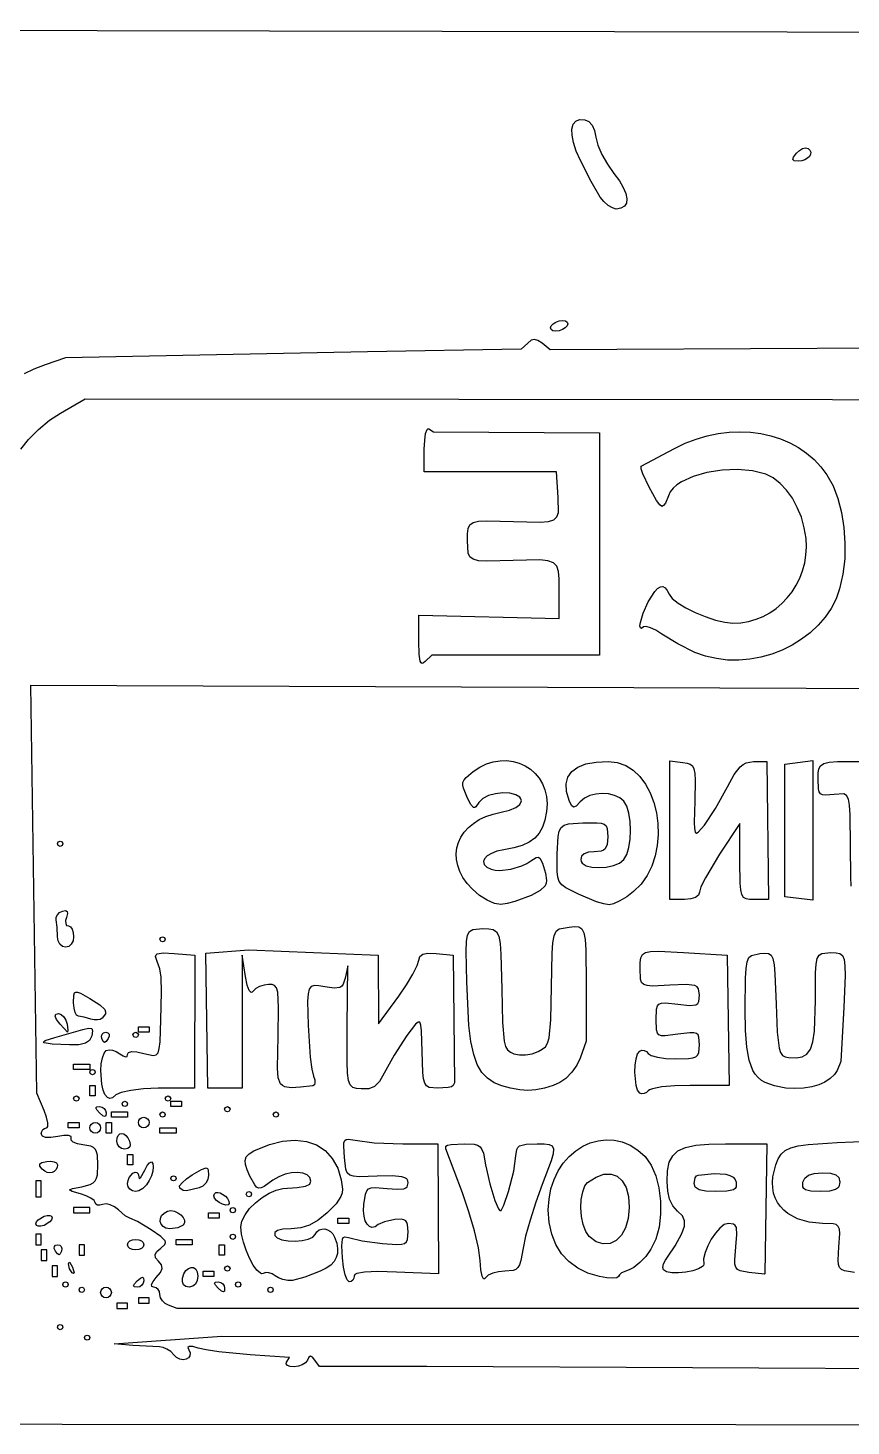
# Model space of a CAD drawing. Extents: x 73.9 to 125.1, y 101.6 to 117.
# Drawn here: x 88.13 to 97.07, y 101.81 to 117 of the extents above; entities that cross this region are included whole.
import ezdxf

# ---------------------------------------------------------------- set-up
doc = ezdxf.new("R2010")
doc.units = 0
doc.layers.add('LAYER_1', color=7, linetype='CONTINUOUS')

msp = doc.modelspace()

# ---------------------------------------------------------------- linework, layer by layer
at = {"layer": 'LAYER_1'}
for points in [[(73.903, 116.996), (98.242, 116.951)], [(99.595, 113.527), (93.799, 113.5), (93.712, 113.571), (93.667, 113.602), (93.629, 113.613), (93.594, 113.603), (93.556, 113.573), (93.486, 113.505), (91.819, 113.478), (88.54, 113.412), (88.318, 113.336), (88.196, 113.29), (88.091, 113.24)], [(88.055, 112.42), (88.139, 112.524), (88.247, 112.633), (88.367, 112.734), (88.484, 112.813), (88.752, 112.968), (109.034, 112.948)], [(107.658, 103.087), (89.75, 103.087), (89.657, 103.122), (89.621, 103.142), (89.592, 103.17), (89.572, 103.203), (89.564, 103.237), (89.559, 103.269), (89.545, 103.294), (89.523, 103.311), (89.497, 103.318), (89.476, 103.325), (89.474, 103.346), (89.491, 103.379), (89.525, 103.422), (89.569, 103.477), (89.587, 103.52), (89.58, 103.559), (89.549, 103.599), (89.518, 103.638), (89.511, 103.671), (89.529, 103.704), (89.573, 103.742), (89.618, 103.783), (89.625, 103.802), (89.62, 103.822), (89.574, 103.87), (89.471, 103.94), (89.321, 104.03), (89.239, 104.068), (89.188, 104.094), (89.114, 104.158), (89.072, 104.19), (89.026, 104.212), (88.98, 104.222), (88.942, 104.217), (88.911, 104.209), (88.885, 104.21), (88.868, 104.219), (88.862, 104.236), (88.849, 104.259), (88.815, 104.284), (88.763, 104.309), (88.701, 104.33), (88.61, 104.357), (88.582, 104.374), (88.616, 104.389), (88.715, 104.409), (88.808, 104.434), (88.839, 104.451), (88.861, 104.472), (88.876, 104.501), (88.885, 104.538), (88.891, 104.645), (88.886, 104.752), (88.877, 104.788), (88.864, 104.815), (88.843, 104.835), (88.814, 104.849), (88.729, 104.865), (88.669, 104.876), (88.624, 104.893), (88.6, 104.914), (88.6, 104.936), (88.6, 104.955), (88.573, 104.964), (88.523, 104.964), (88.455, 104.954), (88.379, 104.943), (88.323, 104.945), (88.288, 104.958), (88.276, 104.984), (88.281, 105.009), (88.293, 105.029), (88.31, 105.043), (88.332, 105.048), (88.341, 105.052), (88.347, 105.063), (88.348, 105.104), (88.334, 105.164), (88.308, 105.237), (88.228, 105.425), (88.164, 109.856), (109.667, 109.775)], [(97.068, 107.672), (97.062, 107.775), (97.06, 108.113), (97.057, 108.45), (97.05, 108.552), (97.038, 108.62), (97.017, 108.659), (96.986, 108.676), (96.884, 108.671), (96.787, 108.661), (96.756, 108.665), (96.734, 108.677), (96.72, 108.699), (96.713, 108.732), (96.708, 108.837), (96.709, 108.901), (96.716, 108.948), (96.735, 108.982), (96.771, 109.005), (96.83, 109.019), (96.918, 109.026), (97.206, 109.029)], [(97.102, 103.478), (96.995, 103.495), (96.962, 103.509), (96.941, 103.531), (96.929, 103.564), (96.926, 103.61), (96.934, 103.755), (96.943, 103.902), (96.939, 103.948), (96.927, 103.978), (96.905, 103.997), (96.871, 104.006), (96.758, 104.011), (96.611, 104.024), (96.484, 104.06), (96.379, 104.118), (96.336, 104.154), (96.299, 104.194), (96.268, 104.239), (96.244, 104.288), (96.226, 104.34), (96.216, 104.396), (96.213, 104.455), (96.218, 104.517), (96.25, 104.648), (96.276, 104.712), (96.308, 104.762), (96.352, 104.801), (96.411, 104.83), (96.492, 104.852), (96.6, 104.867), (96.916, 104.888), (97.271, 104.904)], [(103.998, 102.4), (92.463, 102.456), (91.297, 102.456), (91.246, 102.526), (91.22, 102.557), (91.199, 102.567), (91.182, 102.556), (91.165, 102.524), (91.145, 102.496), (91.11, 102.473), (91.067, 102.458), (91.02, 102.452), (90.978, 102.456), (90.948, 102.467), (90.933, 102.484), (90.937, 102.504), (90.969, 102.555), (90.545, 102.584), (90.204, 102.617), (90.068, 102.637), (89.98, 102.657), (89.92, 102.673), (89.883, 102.675), (89.869, 102.664), (89.878, 102.638), (89.893, 102.603), (89.89, 102.573), (89.874, 102.55), (89.848, 102.535), (89.815, 102.53), (89.779, 102.536), (89.744, 102.553), (89.714, 102.583), (89.681, 102.618), (89.641, 102.646), (89.6, 102.664), (89.561, 102.669), (89.272, 102.684), (89.067, 102.702), (90.238, 102.784), (106.985, 102.783)], [(125.064, 101.809), (73.874, 101.835)]]:
    msp.add_lwpolyline(points, dxfattribs=at)
for points in [[(94.343, 115.159), (94.245, 115.329), (94.128, 115.557), (94.083, 115.659), (94.053, 115.751), (94.038, 115.831), (94.037, 115.897), (94.05, 115.949), (94.078, 115.984), (94.12, 116.001), (94.176, 115.999), (94.22, 115.98), (94.256, 115.94), (94.282, 115.882), (94.297, 115.808), (94.318, 115.723), (94.362, 115.621), (94.422, 115.515), (94.492, 115.416), (94.551, 115.336), (94.594, 115.262), (94.621, 115.197), (94.632, 115.14), (94.627, 115.094), (94.606, 115.059), (94.569, 115.037), (94.516, 115.029), (94.475, 115.04), (94.428, 115.067), (94.383, 115.109)], [(96.474, 115.634), (96.506, 115.665), (96.54, 115.686), (96.573, 115.694), (96.599, 115.688), (96.62, 115.669), (96.629, 115.647), (96.627, 115.624), (96.615, 115.601), (96.594, 115.581), (96.566, 115.564), (96.532, 115.553), (96.493, 115.549), (96.45, 115.552), (96.433, 115.565), (96.441, 115.592)], [(93.81, 113.76), (93.831, 113.782), (93.861, 113.801), (93.897, 113.813), (93.934, 113.818), (93.965, 113.813), (93.985, 113.801), (93.993, 113.782), (93.985, 113.76), (93.964, 113.738), (93.934, 113.719), (93.898, 113.707), (93.861, 113.702), (93.83, 113.707), (93.81, 113.719), (93.803, 113.738)], [(92.375, 110.33), (92.375, 110.616), (93.898, 110.581), (93.898, 110.905), (93.897, 111.012), (93.89, 111.093), (93.871, 111.15), (93.835, 111.187), (93.776, 111.208), (93.688, 111.217), (93.4, 111.211), (93.112, 111.204), (93.023, 111.209), (92.964, 111.224), (92.928, 111.25), (92.91, 111.29), (92.902, 111.424), (92.903, 111.5), (92.91, 111.557), (92.928, 111.597), (92.965, 111.623), (93.024, 111.638), (93.113, 111.643), (93.403, 111.636), (93.693, 111.629), (93.781, 111.636), (93.839, 111.654), (93.874, 111.686), (93.889, 111.734), (93.886, 111.895), (93.868, 112.174), (92.434, 112.174), (92.434, 112.422), (92.438, 112.516), (92.448, 112.589), (92.464, 112.633), (92.474, 112.641), (92.484, 112.64), (92.533, 112.61), (94.337, 112.597), (94.337, 110.183), (92.516, 110.183), (92.445, 110.114), (92.427, 110.099), (92.411, 110.094), (92.399, 110.1), (92.39, 110.119), (92.378, 110.195)], [(95.372, 110.213), (95.187, 110.306), (95.014, 110.411), (94.948, 110.453), (94.888, 110.481), (94.841, 110.494), (94.813, 110.489), (94.792, 110.474), (94.779, 110.479), (94.775, 110.5), (94.779, 110.536), (94.81, 110.639), (94.865, 110.763), (94.935, 110.874), (94.966, 110.907), (94.996, 110.925), (95.023, 110.927), (95.047, 110.915), (95.07, 110.887), (95.091, 110.844), (95.125, 110.798), (95.188, 110.748), (95.274, 110.696), (95.375, 110.646), (95.484, 110.601), (95.594, 110.564), (95.696, 110.54), (95.784, 110.531), (95.87, 110.535), (95.954, 110.549), (96.035, 110.572), (96.112, 110.604), (96.185, 110.644), (96.253, 110.691), (96.316, 110.745), (96.374, 110.806), (96.426, 110.872), (96.471, 110.943), (96.509, 111.02), (96.54, 111.1), (96.563, 111.184), (96.577, 111.27), (96.582, 111.36), (96.578, 111.451), (96.559, 111.567), (96.527, 111.68), (96.483, 111.788), (96.429, 111.887), (96.366, 111.975), (96.296, 112.049), (96.221, 112.108), (96.141, 112.149), (95.996, 112.186), (95.834, 112.201), (95.666, 112.193), (95.502, 112.167), (95.352, 112.124), (95.226, 112.066), (95.175, 112.032), (95.134, 111.995), (95.104, 111.956), (95.086, 111.915), (95.052, 111.833), (95.032, 111.808), (95.014, 111.799), (94.991, 111.816), (94.956, 111.863), (94.874, 112.006), (94.805, 112.154), (94.788, 112.207), (94.789, 112.234), (95.149, 112.429), (95.266, 112.484), (95.385, 112.53), (95.505, 112.564), (95.624, 112.589), (95.743, 112.604), (95.86, 112.609), (95.975, 112.604), (96.088, 112.59), (96.196, 112.566), (96.301, 112.533), (96.401, 112.49), (96.495, 112.439), (96.583, 112.378), (96.665, 112.308), (96.739, 112.23), (96.805, 112.142), (96.871, 112.023), (96.924, 111.885), (96.964, 111.731), (96.989, 111.568), (97, 111.398), (96.997, 111.228), (96.977, 111.061), (96.942, 110.902), (96.903, 110.793), (96.851, 110.691), (96.786, 110.596), (96.71, 110.507), (96.624, 110.427), (96.529, 110.355), (96.427, 110.292), (96.319, 110.238), (96.205, 110.195), (96.088, 110.161), (95.968, 110.139), (95.847, 110.129), (95.725, 110.13), (95.605, 110.145), (95.487, 110.172)], [(93.593, 107.574), (93.417, 107.506), (93.332, 107.484), (93.264, 107.475), (93.197, 107.487), (93.117, 107.522), (93.034, 107.574), (92.956, 107.64), (92.9, 107.703), (92.854, 107.767), (92.82, 107.832), (92.797, 107.897), (92.784, 107.962), (92.781, 108.026), (92.788, 108.089), (92.805, 108.149), (92.832, 108.207), (92.868, 108.261), (92.914, 108.311), (92.968, 108.356), (93.03, 108.396), (93.102, 108.43), (93.181, 108.457), (93.268, 108.477), (93.359, 108.499), (93.429, 108.527), (93.472, 108.562), (93.488, 108.599), (93.483, 108.621), (93.471, 108.64), (93.426, 108.667), (93.361, 108.683), (93.285, 108.686), (93.205, 108.677), (93.13, 108.657), (93.068, 108.626), (93.027, 108.583), (92.995, 108.536), (92.981, 108.527), (92.967, 108.528), (92.937, 108.564), (92.895, 108.646), (92.858, 108.738), (92.852, 108.772), (92.854, 108.801), (92.866, 108.828), (92.888, 108.855), (92.963, 108.918), (93.036, 108.965), (93.109, 109.001), (93.183, 109.024), (93.257, 109.036), (93.329, 109.037), (93.399, 109.028), (93.465, 109.009), (93.528, 108.981), (93.585, 108.944), (93.636, 108.899), (93.68, 108.846), (93.716, 108.786), (93.743, 108.719), (93.76, 108.646), (93.766, 108.567), (93.761, 108.483), (93.743, 108.392), (93.717, 108.314), (93.681, 108.249), (93.633, 108.196), (93.573, 108.152), (93.498, 108.117), (93.407, 108.09), (93.299, 108.069), (93.223, 108.052), (93.162, 108.029), (93.117, 108.002), (93.088, 107.972), (93.077, 107.941), (93.084, 107.91), (93.112, 107.881), (93.16, 107.857), (93.202, 107.847), (93.254, 107.844), (93.373, 107.859), (93.494, 107.896), (93.547, 107.921), (93.592, 107.95), (93.648, 107.985), (93.669, 107.987), (93.687, 107.979), (93.718, 107.925), (93.75, 107.815), (93.762, 107.736), (93.758, 107.705), (93.745, 107.678), (93.692, 107.628)], [(96.65, 109.037), (96.65, 107.522), (96.348, 107.558), (96.348, 109)], [(94.706, 107.615), (94.631, 107.559), (94.556, 107.514), (94.489, 107.483), (94.439, 107.472), (94.383, 107.481), (94.302, 107.505), (94.106, 107.585), (93.969, 107.656), (93.927, 107.688), (93.899, 107.725), (93.883, 107.772), (93.876, 107.834), (93.877, 108.024), (93.887, 108.212), (93.899, 108.271), (93.919, 108.31), (93.952, 108.335), (94, 108.349), (94.156, 108.36), (94.306, 108.362), (94.354, 108.357), (94.387, 108.346), (94.408, 108.328), (94.419, 108.3), (94.425, 108.209), (94.419, 108.128), (94.397, 108.079), (94.378, 108.064), (94.352, 108.055), (94.278, 108.048), (94.217, 108.043), (94.171, 108.025), (94.142, 107.998), (94.132, 107.962), (94.136, 107.941), (94.148, 107.924), (94.191, 107.896), (94.254, 107.88), (94.329, 107.875), (94.409, 107.88), (94.486, 107.897), (94.553, 107.924), (94.601, 107.963), (94.632, 108.018), (94.655, 108.094), (94.668, 108.183), (94.673, 108.279), (94.668, 108.376), (94.655, 108.465), (94.632, 108.541), (94.601, 108.596), (94.557, 108.633), (94.5, 108.66), (94.435, 108.675), (94.365, 108.68), (94.295, 108.674), (94.229, 108.657), (94.172, 108.629), (94.127, 108.591), (94.084, 108.544), (94.055, 108.531), (94.032, 108.551), (94.007, 108.605), (93.978, 108.702), (93.974, 108.786), (93.993, 108.859), (94.036, 108.919), (94.101, 108.967), (94.189, 109.001), (94.299, 109.022), (94.43, 109.029), (94.529, 109.018), (94.62, 108.985), (94.701, 108.932), (94.773, 108.864), (94.834, 108.781), (94.885, 108.686), (94.924, 108.581), (94.953, 108.47), (94.969, 108.354), (94.972, 108.235), (94.963, 108.117), (94.94, 108.002), (94.904, 107.892), (94.853, 107.789), (94.787, 107.696)], [(96.153, 109.029), (96.171, 107.529), (96.015, 107.529), (95.964, 107.53), (95.926, 107.536), (95.898, 107.552), (95.879, 107.582), (95.868, 107.632), (95.862, 107.705), (95.859, 107.941), (95.859, 108.353), (95.64, 108.021), (95.485, 107.763), (95.437, 107.666), (95.42, 107.609), (95.409, 107.576), (95.376, 107.551), (95.326, 107.535), (95.259, 107.529), (95.098, 107.529), (95.098, 109.034), (95.24, 109.017), (95.286, 109.01), (95.32, 108.999), (95.345, 108.979), (95.361, 108.947), (95.371, 108.896), (95.374, 108.824), (95.371, 108.597), (95.365, 108.365), (95.368, 108.299), (95.375, 108.261), (95.387, 108.249), (95.408, 108.26), (95.474, 108.337), (95.596, 108.519), (95.725, 108.753), (95.797, 108.886), (95.862, 108.97), (95.894, 108.996), (95.928, 109.014), (96.006, 109.027)], [(88.51, 108.135), (88.502, 108.115), (88.481, 108.106), (88.461, 108.115), (88.452, 108.135), (88.461, 108.155), (88.481, 108.164), (88.502, 108.155)], [(88.628, 107.125), (88.621, 107.08), (88.602, 107.044), (88.574, 107.019), (88.54, 107.01), (88.505, 107.019), (88.478, 107.044), (88.459, 107.08), (88.452, 107.125), (88.448, 107.227), (88.437, 107.308), (88.438, 107.336), (88.451, 107.364), (88.474, 107.387), (88.505, 107.403), (88.54, 107.409), (88.559, 107.4), (88.562, 107.376), (88.551, 107.335), (88.541, 107.299), (88.542, 107.269), (88.552, 107.248), (88.571, 107.241), (88.593, 107.232), (88.611, 107.207), (88.623, 107.17)], [(93.906, 105.54), (93.831, 105.507), (93.74, 105.481), (93.645, 105.462), (93.558, 105.455), (93.47, 105.461), (93.371, 105.479), (93.276, 105.506), (93.194, 105.539), (93.12, 105.587), (93.058, 105.651), (93.009, 105.735), (92.97, 105.845), (92.94, 105.985), (92.919, 106.161), (92.894, 106.635), (92.888, 106.969), (92.892, 107.071), (92.904, 107.14), (92.926, 107.182), (92.96, 107.203), (93.071, 107.212), (93.135, 107.211), (93.183, 107.202), (93.218, 107.177), (93.242, 107.13), (93.257, 107.052), (93.265, 106.935), (93.274, 106.555), (93.282, 106.194), (93.3, 105.991), (93.316, 105.933), (93.338, 105.895), (93.368, 105.871), (93.406, 105.853), (93.466, 105.84), (93.534, 105.84), (93.604, 105.853), (93.67, 105.878), (93.714, 105.902), (93.748, 105.93), (93.773, 105.969), (93.791, 106.026), (93.809, 106.223), (93.815, 106.579), (93.821, 106.945), (93.829, 107.058), (93.843, 107.135), (93.865, 107.183), (93.898, 107.21), (94.005, 107.23), (94.066, 107.235), (94.112, 107.231), (94.145, 107.21), (94.167, 107.167), (94.181, 107.093), (94.187, 106.982), (94.19, 106.618), (94.19, 105.989), (94.126, 105.806), (94.088, 105.728), (94.034, 105.652), (93.971, 105.586)], [(89.623, 107.097), (89.614, 107.076), (89.594, 107.068), (89.573, 107.076), (89.564, 107.097), (89.573, 107.117), (89.594, 107.125), (89.614, 107.117)], [(89.084, 105.406), (89.048, 105.376), (89.02, 105.367), (88.994, 105.378), (88.968, 105.409), (88.947, 105.458), (88.932, 105.522), (88.923, 105.671), (88.928, 105.744), (88.94, 105.808), (88.958, 105.858), (88.981, 105.887), (89.012, 105.896), (89.05, 105.892), (89.09, 105.878), (89.128, 105.854), (89.164, 105.829), (89.191, 105.819), (89.207, 105.824), (89.213, 105.845), (89.224, 105.868), (89.258, 105.878), (89.312, 105.874), (89.389, 105.856), (89.491, 105.834), (89.522, 105.841), (89.544, 105.865), (89.557, 105.91), (89.566, 105.982), (89.574, 106.221), (89.58, 106.522), (89.578, 106.686), (89.564, 106.776), (89.534, 106.855), (89.518, 106.91), (89.522, 106.928), (89.536, 106.939), (89.599, 106.948), (89.718, 106.942), (89.945, 106.923), (89.94, 105.481), (89.546, 105.478), (89.387, 105.471), (89.247, 105.455), (89.142, 105.433)], [(92.763, 105.539), (92.749, 105.507), (92.731, 105.495), (92.692, 105.486), (92.576, 105.478), (92.486, 105.487), (92.457, 105.503), (92.438, 105.533), (92.425, 105.581), (92.418, 105.651), (92.411, 105.877), (92.405, 106.103), (92.398, 106.165), (92.385, 106.196), (92.366, 106.198), (92.337, 106.173), (92.245, 106.05), (92.106, 105.839), (91.997, 105.643), (91.946, 105.553), (91.894, 105.499), (91.832, 105.473), (91.75, 105.471), (91.698, 105.476), (91.659, 105.488), (91.631, 105.515), (91.613, 105.564), (91.602, 105.644), (91.597, 105.762), (91.598, 106.146), (91.603, 106.808), (91.575, 106.676), (91.554, 106.609), (91.538, 106.588), (91.518, 106.574), (91.455, 106.566), (91.353, 106.581), (91.289, 106.592), (91.241, 106.594), (91.207, 106.584), (91.185, 106.556), (91.172, 106.504), (91.167, 106.425), (91.172, 106.164), (91.195, 105.815), (91.212, 105.686), (91.23, 105.611), (91.244, 105.571), (91.247, 105.538), (91.241, 105.514), (91.225, 105.504), (91.09, 105.489), (90.989, 105.483), (90.919, 105.494), (90.894, 105.507), (90.874, 105.528), (90.849, 105.593), (90.84, 105.696), (90.846, 106.044), (90.852, 106.356), (90.843, 106.524), (90.829, 106.568), (90.809, 106.593), (90.781, 106.604), (90.744, 106.606), (90.694, 106.6), (90.646, 106.585), (90.606, 106.562), (90.578, 106.534), (90.567, 106.522), (90.555, 106.519), (90.533, 106.541), (90.512, 106.599), (90.493, 106.693), (90.456, 106.923), (90.457, 105.481), (90.083, 105.481), (90.062, 106.947), (90.531, 106.981), (91.933, 106.923), (91.936, 106.18), (92.156, 106.48), (92.241, 106.603), (92.311, 106.718), (92.358, 106.811), (92.375, 106.87), (92.385, 106.911), (92.417, 106.936), (92.474, 106.945), (92.562, 106.942), (92.748, 106.923)], [(94.863, 105.451), (94.845, 105.431), (94.821, 105.42), (94.796, 105.418), (94.772, 105.426), (94.749, 105.456), (94.732, 105.509), (94.719, 105.654), (94.722, 105.73), (94.732, 105.799), (94.749, 105.852), (94.772, 105.883), (94.796, 105.891), (94.821, 105.889), (94.845, 105.877), (94.863, 105.857), (94.898, 105.834), (94.966, 105.816), (95.056, 105.803), (95.16, 105.798), (95.303, 105.802), (95.349, 105.809), (95.381, 105.821), (95.402, 105.84), (95.413, 105.867), (95.42, 105.95), (95.415, 106.034), (95.405, 106.059), (95.387, 106.075), (95.358, 106.082), (95.317, 106.082), (95.186, 106.065), (95.05, 106.047), (95.009, 106.047), (94.981, 106.057), (94.964, 106.078), (94.955, 106.112), (94.952, 106.225), (94.955, 106.338), (94.964, 106.372), (94.981, 106.393), (95.009, 106.404), (95.051, 106.406), (95.186, 106.391), (95.312, 106.378), (95.383, 106.386), (95.402, 106.399), (95.413, 106.42), (95.42, 106.489), (95.412, 106.558), (95.397, 106.58), (95.371, 106.595), (95.275, 106.605), (95.098, 106.597), (94.912, 106.589), (94.854, 106.593), (94.816, 106.605), (94.793, 106.628), (94.781, 106.663), (94.776, 106.779), (94.777, 106.846), (94.783, 106.896), (94.801, 106.93), (94.835, 106.952), (94.891, 106.963), (94.976, 106.966), (95.249, 106.952), (95.723, 106.923), (95.742, 105.51), (95.321, 105.51), (95.155, 105.505), (95.013, 105.493), (94.911, 105.474), (94.879, 105.463)], [(96.718, 105.515), (96.641, 105.494), (96.549, 105.481), (96.451, 105.476), (96.36, 105.481), (96.235, 105.504), (96.134, 105.54), (96.093, 105.564), (96.057, 105.595), (96.026, 105.631), (96, 105.673), (95.96, 105.782), (95.935, 105.924), (95.922, 106.106), (95.918, 106.334), (95.92, 106.675), (95.926, 106.78), (95.938, 106.852), (95.957, 106.897), (95.985, 106.922), (96.077, 106.942), (96.129, 106.946), (96.169, 106.943), (96.198, 106.925), (96.218, 106.887), (96.231, 106.82), (96.24, 106.72), (96.252, 106.393), (96.265, 106.087), (96.285, 105.914), (96.301, 105.866), (96.322, 105.836), (96.35, 105.82), (96.386, 105.813), (96.47, 105.808), (96.536, 105.818), (96.587, 105.849), (96.625, 105.903), (96.651, 105.984), (96.668, 106.097), (96.679, 106.431), (96.681, 106.732), (96.688, 106.825), (96.7, 106.887), (96.72, 106.925), (96.75, 106.944), (96.848, 106.952), (96.903, 106.951), (96.945, 106.943), (96.974, 106.921), (96.992, 106.878), (97, 106.808), (97.001, 106.703), (96.987, 106.361), (96.957, 105.77), (96.915, 105.672), (96.887, 105.629), (96.84, 105.585), (96.782, 105.546)], [(88.938, 106.239), (88.916, 106.226), (88.885, 106.22), (88.851, 106.221), (88.816, 106.229), (88.743, 106.251), (88.681, 106.26), (88.66, 106.272), (88.643, 106.303), (88.632, 106.35), (88.628, 106.408), (88.63, 106.491), (88.637, 106.514), (88.65, 106.524), (88.67, 106.522), (88.702, 106.51), (88.803, 106.453), (88.911, 106.385), (88.965, 106.333), (88.974, 106.309), (88.972, 106.287)], [(88.556, 106.173), (88.565, 106.109), (88.56, 106.087), (88.481, 106.173), (88.442, 106.227), (88.426, 106.263), (88.433, 106.283), (88.463, 106.289), (88.494, 106.28), (88.521, 106.255), (88.543, 106.218)], [(88.825, 106.049), (88.801, 105.999), (88.757, 105.967), (88.685, 105.951), (88.581, 105.949), (88.395, 105.958), (88.309, 105.973), (88.302, 105.984), (88.32, 105.997), (88.423, 106.031), (88.726, 106.117), (88.789, 106.132), (88.824, 106.128), (88.834, 106.101)], [(89.001, 106.018), (88.979, 105.987), (88.962, 105.977), (88.947, 105.987), (88.934, 106.018), (88.93, 106.045), (88.937, 106.067), (88.953, 106.081), (88.977, 106.087), (89, 106.082), (89.012, 106.067), (89.013, 106.045)], [(89.33, 106.058), (89.322, 106.038), (89.301, 106.029), (89.28, 106.038), (89.272, 106.058), (89.28, 106.078), (89.301, 106.087), (89.322, 106.078)], [(89.447, 106.087), (89.33, 106.087), (89.33, 106.145), (89.447, 106.145)], [(88.803, 105.683), (88.686, 105.683), (88.628, 105.683), (88.628, 105.741), (88.745, 105.741), (88.803, 105.741)], [(88.862, 105.654), (88.853, 105.634), (88.833, 105.625), (88.812, 105.634), (88.803, 105.654), (88.812, 105.675), (88.833, 105.683), (88.853, 105.675)], [(88.686, 105.366), (88.678, 105.345), (88.657, 105.337), (88.636, 105.345), (88.628, 105.366), (88.636, 105.386), (88.657, 105.395), (88.678, 105.386)], [(88.862, 105.395), (88.803, 105.395), (88.803, 105.51), (88.862, 105.51)], [(89.682, 105.366), (89.673, 105.345), (89.652, 105.337), (89.632, 105.345), (89.623, 105.366), (89.632, 105.386), (89.652, 105.395), (89.673, 105.386)], [(88.979, 105.21), (88.976, 105.18), (88.964, 105.17), (88.943, 105.18), (88.909, 105.21), (88.878, 105.244), (88.868, 105.265), (88.878, 105.276), (88.909, 105.279), (88.936, 105.274), (88.958, 105.259), (88.973, 105.237)], [(89.213, 105.308), (89.205, 105.288), (89.184, 105.279), (89.163, 105.288), (89.155, 105.308), (89.163, 105.328), (89.184, 105.337), (89.205, 105.328)], [(89.799, 105.279), (89.682, 105.279), (89.682, 105.337), (89.799, 105.337)], [(90.326, 105.25), (90.317, 105.23), (90.296, 105.222), (90.276, 105.23), (90.267, 105.25), (90.276, 105.271), (90.296, 105.279), (90.317, 105.271)], [(88.686, 105.048), (88.569, 105.048), (88.569, 105.106), (88.686, 105.106)], [(88.92, 105.048), (88.916, 105.026), (88.903, 105.008), (88.885, 104.995), (88.862, 104.991), (88.839, 104.995), (88.82, 105.008), (88.808, 105.026), (88.803, 105.048), (88.808, 105.071), (88.82, 105.089), (88.839, 105.102), (88.862, 105.106), (88.885, 105.102), (88.903, 105.089), (88.916, 105.071)], [(89.037, 104.991), (88.979, 104.991), (88.979, 105.106), (89.037, 105.106)], [(89.213, 105.164), (89.096, 105.164), (89.037, 105.164), (89.037, 105.222), (89.155, 105.222), (89.213, 105.222)], [(89.447, 105.106), (89.443, 105.084), (89.43, 105.065), (89.412, 105.053), (89.389, 105.048), (89.366, 105.053), (89.347, 105.065), (89.335, 105.084), (89.33, 105.106), (89.335, 105.129), (89.347, 105.147), (89.366, 105.159), (89.389, 105.164), (89.412, 105.159), (89.43, 105.147), (89.443, 105.129)], [(89.623, 105.193), (89.614, 105.172), (89.594, 105.164), (89.573, 105.172), (89.564, 105.193), (89.573, 105.213), (89.594, 105.222), (89.614, 105.213)], [(90.853, 105.193), (90.844, 105.172), (90.823, 105.164), (90.803, 105.172), (90.794, 105.193), (90.803, 105.213), (90.823, 105.222), (90.844, 105.213)], [(89.234, 104.904), (89.242, 104.868), (89.236, 104.841), (89.215, 104.824), (89.182, 104.818), (89.149, 104.825), (89.121, 104.843), (89.103, 104.871), (89.096, 104.904), (89.1, 104.941), (89.112, 104.967), (89.128, 104.983), (89.149, 104.988), (89.171, 104.983), (89.194, 104.967), (89.216, 104.941)], [(89.74, 104.991), (89.623, 104.991), (89.564, 104.991), (89.564, 105.048), (89.682, 105.048), (89.74, 105.048)], [(91.305, 103.49), (91.138, 103.426), (91.002, 103.392), (90.952, 103.392), (90.899, 103.402), (90.852, 103.418), (90.814, 103.441), (90.781, 103.461), (90.746, 103.473), (90.713, 103.476), (90.686, 103.467), (90.672, 103.464), (90.655, 103.469), (90.618, 103.501), (90.578, 103.558), (90.538, 103.633), (90.501, 103.718), (90.471, 103.808), (90.45, 103.895), (90.443, 103.974), (90.455, 104.036), (90.488, 104.103), (90.538, 104.171), (90.601, 104.235), (90.673, 104.293), (90.749, 104.34), (90.826, 104.373), (90.899, 104.388), (91.053, 104.4), (91.146, 104.415), (91.192, 104.436), (91.204, 104.468), (91.193, 104.508), (91.162, 104.538), (91.116, 104.556), (91.059, 104.563), (90.993, 104.559), (90.924, 104.544), (90.856, 104.517), (90.791, 104.479), (90.694, 104.412), (90.662, 104.396), (90.636, 104.394), (90.614, 104.405), (90.593, 104.43), (90.542, 104.524), (90.51, 104.593), (90.492, 104.649), (90.488, 104.695), (90.502, 104.733), (90.533, 104.767), (90.584, 104.799), (90.752, 104.866), (90.896, 104.903), (91.031, 104.915), (91.154, 104.901), (91.263, 104.863), (91.357, 104.802), (91.435, 104.717), (91.494, 104.611), (91.533, 104.483), (91.545, 104.382), (91.541, 104.341), (91.529, 104.302), (91.477, 104.223), (91.381, 104.126), (91.283, 104.047), (91.188, 103.993), (91.092, 103.962), (90.988, 103.952), (90.9, 103.948), (90.841, 103.935), (90.811, 103.912), (90.81, 103.88), (90.837, 103.852), (90.888, 103.832), (90.956, 103.821), (91.031, 103.819), (91.107, 103.825), (91.174, 103.839), (91.225, 103.861), (91.251, 103.89), (91.268, 103.92), (91.292, 103.94), (91.321, 103.949), (91.353, 103.95), (91.385, 103.941), (91.416, 103.923), (91.442, 103.896), (91.461, 103.861), (91.483, 103.796), (91.493, 103.738), (91.492, 103.685), (91.479, 103.639), (91.455, 103.597), (91.418, 103.558), (91.368, 103.523)], [(91.672, 103.439), (91.668, 103.414), (91.657, 103.394), (91.64, 103.38), (91.62, 103.375), (91.598, 103.396), (91.576, 103.452), (91.558, 103.535), (91.546, 103.636), (91.539, 103.766), (91.546, 103.839), (91.555, 103.858), (91.57, 103.866), (91.613, 103.856), (91.758, 103.821), (91.98, 103.792), (92.136, 103.782), (92.185, 103.784), (92.219, 103.793), (92.241, 103.809), (92.252, 103.835), (92.258, 103.92), (92.253, 103.997), (92.244, 104.022), (92.232, 104.04), (92.213, 104.051), (92.188, 104.057), (92.114, 104.053), (92.001, 104.028), (91.932, 103.997), (91.899, 103.973), (91.866, 103.966), (91.838, 103.976), (91.813, 104.001), (91.793, 104.039), (91.78, 104.088), (91.775, 104.148), (91.779, 104.215), (91.797, 104.329), (91.81, 104.364), (91.83, 104.386), (91.859, 104.398), (91.9, 104.401), (92.03, 104.39), (92.14, 104.381), (92.21, 104.387), (92.233, 104.396), (92.247, 104.409), (92.258, 104.45), (92.255, 104.474), (92.243, 104.493), (92.222, 104.507), (92.191, 104.517), (92.087, 104.526), (91.921, 104.522), (91.726, 104.516), (91.666, 104.522), (91.624, 104.536), (91.598, 104.561), (91.582, 104.6), (91.566, 104.727), (91.559, 104.848), (91.562, 104.886), (91.571, 104.91), (91.586, 104.923), (91.609, 104.927), (91.683, 104.913), (91.891, 104.887), (92.2, 104.876), (92.582, 104.875), (92.589, 103.462), (92.131, 103.482), (91.929, 103.488), (91.786, 103.482), (91.701, 103.466), (91.68, 103.454)], [(93.097, 103.419), (93.087, 103.408), (93.077, 103.408), (93.061, 103.439), (93.048, 103.506), (93.04, 103.606), (93.021, 103.745), (92.979, 103.93), (92.919, 104.137), (92.848, 104.343), (92.668, 104.821), (92.668, 104.848), (92.684, 104.859), (92.726, 104.867), (92.865, 104.875), (92.975, 104.87), (93.012, 104.86), (93.039, 104.841), (93.059, 104.813), (93.075, 104.773), (93.1, 104.648), (93.145, 104.44), (93.201, 104.259), (93.24, 104.169), (93.254, 104.15), (93.268, 104.149), (93.299, 104.209), (93.347, 104.356), (93.404, 104.578), (93.428, 104.746), (93.437, 104.813), (93.449, 104.836), (93.469, 104.853), (93.539, 104.871), (93.658, 104.875), (93.734, 104.875), (93.788, 104.868), (93.822, 104.852), (93.837, 104.82), (93.833, 104.767), (93.811, 104.689), (93.714, 104.433), (93.644, 104.241), (93.582, 104.047), (93.534, 103.872), (93.507, 103.74), (93.483, 103.606), (93.469, 103.562), (93.451, 103.53), (93.428, 103.51), (93.397, 103.498), (93.308, 103.491), (93.24, 103.485), (93.178, 103.47), (93.128, 103.447)], [(94.542, 103.432), (94.525, 103.419), (94.481, 103.414), (94.415, 103.419), (94.335, 103.433), (94.21, 103.471), (94.099, 103.526), (94.004, 103.596), (93.925, 103.681), (93.863, 103.781), (93.817, 103.893), (93.79, 104.019), (93.78, 104.157), (93.788, 104.275), (93.809, 104.385), (93.843, 104.487), (93.888, 104.58), (93.943, 104.663), (94.006, 104.736), (94.077, 104.798), (94.154, 104.848), (94.235, 104.885), (94.32, 104.909), (94.408, 104.92), (94.496, 104.915), (94.583, 104.895), (94.669, 104.859), (94.752, 104.806), (94.83, 104.736), (94.896, 104.644), (94.946, 104.528), (94.981, 104.396), (94.998, 104.253), (94.999, 104.109), (94.982, 103.968), (94.947, 103.84), (94.894, 103.73), (94.837, 103.652), (94.773, 103.584), (94.71, 103.533), (94.656, 103.507), (94.575, 103.473), (94.551, 103.452)], [(96.13, 103.462), (96.126, 103.458), (95.955, 103.477), (95.861, 103.496), (95.833, 103.511), (95.815, 103.534), (95.805, 103.567), (95.803, 103.613), (95.816, 103.756), (95.828, 103.889), (95.821, 103.966), (95.809, 103.988), (95.791, 104.001), (95.735, 104.01), (95.69, 103.997), (95.642, 103.96), (95.594, 103.906), (95.549, 103.84), (95.51, 103.768), (95.481, 103.695), (95.466, 103.627), (95.467, 103.569), (95.465, 103.555), (95.455, 103.541), (95.412, 103.516), (95.348, 103.496), (95.272, 103.481), (95.193, 103.473), (95.12, 103.474), (95.063, 103.484), (95.03, 103.506), (95.024, 103.533), (95.032, 103.57), (95.051, 103.611), (95.081, 103.653), (95.158, 103.766), (95.228, 103.901), (95.257, 103.981), (95.26, 104.04), (95.235, 104.091), (95.181, 104.145), (95.132, 104.201), (95.097, 104.273), (95.076, 104.361), (95.069, 104.467), (95.074, 104.583), (95.093, 104.675), (95.13, 104.746), (95.187, 104.799), (95.269, 104.836), (95.38, 104.86), (95.523, 104.872), (95.702, 104.875), (96.152, 104.875)], [(88.286, 104.6), (88.26, 104.633), (88.259, 104.656), (88.284, 104.672), (88.335, 104.684), (88.381, 104.687), (88.418, 104.681), (88.443, 104.667), (88.452, 104.648), (88.448, 104.617), (88.436, 104.592), (88.418, 104.574), (88.396, 104.564), (88.37, 104.56), (88.342, 104.565), (88.314, 104.578)], [(89.272, 104.645), (89.213, 104.645), (89.213, 104.76), (89.272, 104.76)], [(89.449, 104.475), (89.417, 104.429), (89.378, 104.391), (89.337, 104.366), (89.299, 104.356), (89.266, 104.363), (89.238, 104.381), (89.22, 104.407), (89.213, 104.439), (89.218, 104.477), (89.231, 104.51), (89.272, 104.556), (89.294, 104.566), (89.313, 104.564), (89.327, 104.548), (89.334, 104.518), (89.34, 104.5), (89.355, 104.507), (89.399, 104.587), (89.425, 104.638), (89.45, 104.669), (89.472, 104.678), (89.487, 104.662), (89.492, 104.626), (89.487, 104.579), (89.472, 104.526)], [(89.74, 104.5), (89.732, 104.48), (89.711, 104.472), (89.69, 104.48), (89.682, 104.5), (89.69, 104.521), (89.711, 104.529), (89.732, 104.521)], [(89.989, 104.396), (89.852, 104.363), (89.817, 104.369), (89.779, 104.394), (89.778, 104.418), (89.804, 104.452), (89.851, 104.494), (89.916, 104.538), (90.016, 104.595), (90.068, 104.614), (90.081, 104.608), (90.088, 104.593), (90.091, 104.533), (90.083, 104.488), (90.061, 104.447), (90.029, 104.415)], [(94.224, 103.87), (94.188, 103.922), (94.159, 103.998), (94.139, 104.087), (94.132, 104.18), (94.138, 104.27), (94.153, 104.352), (94.177, 104.417), (94.205, 104.456), (94.298, 104.514), (94.384, 104.544), (94.461, 104.547), (94.528, 104.523), (94.583, 104.474), (94.624, 104.4), (94.65, 104.303), (94.659, 104.183), (94.648, 104.063), (94.619, 103.961), (94.574, 103.881), (94.517, 103.823), (94.45, 103.791), (94.377, 103.787), (94.3, 103.812)], [(95.362, 104.443), (95.374, 104.506), (95.388, 104.526), (95.405, 104.535), (95.583, 104.551), (95.708, 104.544), (95.752, 104.531), (95.785, 104.513), (95.807, 104.488), (95.819, 104.457), (95.819, 104.406), (95.808, 104.389), (95.789, 104.376), (95.719, 104.36), (95.6, 104.356), (95.49, 104.361), (95.416, 104.376), (95.374, 104.403)], [(96.544, 104.457), (96.564, 104.503), (96.604, 104.535), (96.666, 104.553), (96.753, 104.56), (96.843, 104.556), (96.902, 104.539), (96.933, 104.508), (96.943, 104.459), (96.933, 104.409), (96.919, 104.392), (96.899, 104.378), (96.834, 104.361), (96.733, 104.356), (96.631, 104.361), (96.57, 104.376), (96.553, 104.39), (96.543, 104.407)], [(88.218, 104.298), (88.276, 104.298), (88.276, 104.414), (88.276, 104.472), (88.218, 104.472), (88.218, 104.356)], [(90.312, 104.252), (90.315, 104.226), (90.304, 104.211), (90.28, 104.208), (90.243, 104.218), (90.207, 104.236), (90.177, 104.259), (90.157, 104.285), (90.15, 104.309), (90.156, 104.332), (90.171, 104.345), (90.194, 104.347), (90.22, 104.341), (90.275, 104.308), (90.297, 104.282)], [(90.56, 104.327), (90.551, 104.307), (90.531, 104.298), (90.51, 104.307), (90.501, 104.327), (90.51, 104.348), (90.531, 104.356), (90.551, 104.348)], [(88.628, 104.125), (88.745, 104.125), (88.803, 104.125), (88.803, 104.183), (88.686, 104.183), (88.628, 104.183)], [(90.384, 104.154), (90.376, 104.134), (90.355, 104.125), (90.334, 104.134), (90.326, 104.154), (90.334, 104.175), (90.355, 104.183), (90.376, 104.175)], [(88.218, 104.006), (88.225, 104.028), (88.243, 104.051), (88.306, 104.089), (88.34, 104.098), (88.368, 104.097), (88.386, 104.089), (88.393, 104.072), (88.386, 104.05), (88.368, 104.027), (88.306, 103.989), (88.271, 103.98), (88.243, 103.98), (88.225, 103.989)], [(89.818, 103.99), (89.759, 103.963), (89.672, 103.952), (89.63, 103.959), (89.598, 103.976), (89.577, 104.001), (89.567, 104.031), (89.569, 104.064), (89.583, 104.095), (89.609, 104.123), (89.648, 104.145), (89.684, 104.15), (89.722, 104.144), (89.758, 104.127), (89.79, 104.103), (89.815, 104.075), (89.83, 104.045), (89.832, 104.016)], [(90.209, 104.068), (90.091, 104.068), (90.091, 104.125), (90.209, 104.125)], [(91.614, 104.01), (91.497, 104.01), (91.497, 104.068), (91.614, 104.068)], [(88.218, 103.779), (88.276, 103.779), (88.276, 103.895), (88.218, 103.895)], [(90.384, 103.866), (90.376, 103.845), (90.355, 103.837), (90.334, 103.845), (90.326, 103.866), (90.334, 103.886), (90.355, 103.895), (90.376, 103.886)], [(88.276, 103.606), (88.335, 103.606), (88.335, 103.722), (88.276, 103.722)], [(88.43, 103.71), (88.418, 103.737), (88.419, 103.759), (88.431, 103.774), (88.453, 103.779), (88.477, 103.774), (88.494, 103.759), (88.501, 103.737), (88.497, 103.71), (88.483, 103.68), (88.469, 103.67), (88.452, 103.68)], [(88.686, 103.664), (88.745, 103.664), (88.745, 103.779), (88.686, 103.779)], [(89.213, 103.779), (89.22, 103.802), (89.239, 103.82), (89.267, 103.832), (89.301, 103.837), (89.335, 103.832), (89.363, 103.82), (89.382, 103.802), (89.389, 103.779), (89.382, 103.757), (89.363, 103.738), (89.335, 103.726), (89.301, 103.722), (89.267, 103.726), (89.239, 103.738), (89.22, 103.757)], [(89.916, 103.779), (89.799, 103.779), (89.74, 103.779), (89.74, 103.837), (89.857, 103.837), (89.916, 103.837)], [(90.267, 103.664), (90.209, 103.664), (90.209, 103.779), (90.267, 103.779)], [(88.613, 103.472), (88.583, 103.517), (88.573, 103.573), (88.578, 103.589), (88.587, 103.587), (88.617, 103.534), (88.632, 103.474), (88.627, 103.465)], [(88.393, 103.433), (88.452, 103.433), (88.452, 103.548), (88.393, 103.548)], [(89.319, 103.387), (89.353, 103.417), (89.374, 103.427), (89.386, 103.417), (89.389, 103.387), (89.383, 103.36), (89.368, 103.338), (89.346, 103.323), (89.319, 103.318), (89.288, 103.321), (89.278, 103.332), (89.288, 103.353)], [(89.974, 103.438), (89.968, 103.389), (89.949, 103.351), (89.92, 103.327), (89.882, 103.318), (89.846, 103.325), (89.821, 103.344), (89.808, 103.375), (89.809, 103.414), (89.824, 103.462), (89.847, 103.498), (89.874, 103.522), (89.902, 103.533), (89.93, 103.53), (89.953, 103.514), (89.968, 103.483)], [(90.15, 103.433), (90.033, 103.433), (90.033, 103.491), (90.15, 103.491)], [(90.326, 103.52), (90.317, 103.499), (90.296, 103.491), (90.276, 103.499), (90.267, 103.52), (90.276, 103.54), (90.296, 103.548), (90.317, 103.54)], [(88.51, 103.347), (88.519, 103.367), (88.54, 103.375), (88.56, 103.367), (88.569, 103.347), (88.56, 103.326), (88.54, 103.318), (88.519, 103.326)], [(88.686, 103.289), (88.695, 103.309), (88.715, 103.318), (88.736, 103.309), (88.745, 103.289), (88.736, 103.268), (88.715, 103.26), (88.695, 103.268)], [(88.92, 103.26), (88.925, 103.282), (88.938, 103.301), (88.956, 103.313), (88.979, 103.318), (89.002, 103.313), (89.02, 103.301), (89.033, 103.282), (89.037, 103.26), (89.033, 103.238), (89.02, 103.219), (89.002, 103.207), (88.979, 103.202), (88.956, 103.207), (88.938, 103.219), (88.925, 103.238)], [(90.267, 103.306), (90.264, 103.276), (90.253, 103.266), (90.231, 103.276), (90.197, 103.306), (90.166, 103.34), (90.156, 103.361), (90.166, 103.372), (90.197, 103.375), (90.224, 103.37), (90.247, 103.355), (90.262, 103.333)], [(90.443, 103.347), (90.434, 103.326), (90.414, 103.318), (90.393, 103.326), (90.384, 103.347), (90.393, 103.367), (90.414, 103.375), (90.434, 103.367)], [(90.794, 103.289), (90.786, 103.268), (90.765, 103.26), (90.744, 103.268), (90.736, 103.289), (90.744, 103.309), (90.765, 103.318), (90.786, 103.309)], [(89.096, 103.087), (89.213, 103.087), (89.213, 103.145), (89.096, 103.145)], [(89.33, 103.145), (89.447, 103.145), (89.447, 103.202), (89.33, 103.202)], [(88.452, 102.885), (88.461, 102.905), (88.481, 102.914), (88.502, 102.905), (88.51, 102.885), (88.502, 102.865), (88.481, 102.856), (88.461, 102.865)], [(88.745, 102.77), (88.753, 102.79), (88.774, 102.798), (88.795, 102.79), (88.803, 102.77), (88.795, 102.749), (88.774, 102.741), (88.753, 102.749)]]:
    msp.add_lwpolyline(points, close=True, dxfattribs=at)

doc.saveas('drawing.dxf')
